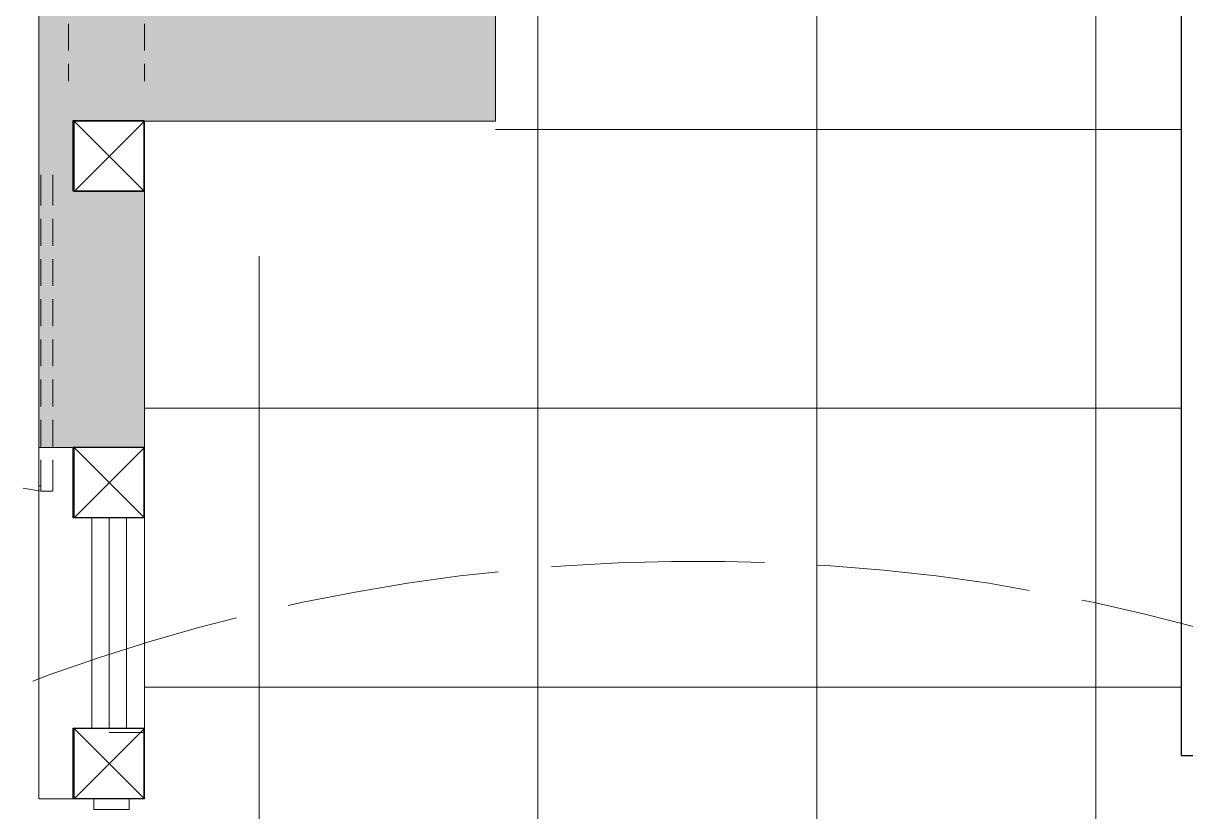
# Model space of a CAD drawing. Header units: millimetres. Extents: x -5841 to 140562, y 1006 to 102310.
# Drawn here: x 102444 to 105752, y 12008 to 14253 of the extents above; entities that cross this region are included whole.
import ezdxf

# ---------------------------------------------------------------- set-up
doc = ezdxf.new("R2010")
doc.units = ezdxf.units.MM
doc.header["$LTSCALE"] = 10
doc.layers.add('PDF18_0', color=7, linetype='Continuous')
doc.layers.add('PDF18_KD - WALL - LOADBEARING', color=253, linetype='Continuous', true_color=0xc0ab87)
picture_1 = doc.add_image_def('image10.png', size_in_pixel=(64, 64))
picture_2 = doc.add_image_def('image18.png', size_in_pixel=(64, 64))
picture_3 = doc.add_image_def('image20.png', size_in_pixel=(64, 64))

msp = doc.modelspace()

# ---------------------------------------------------------------- linework, layer by layer
at = {"layer": 'PDF18_0', "lineweight": 25}
msp.add_lwpolyline([(105738.1, 12168.2), (108737.3, 12168.2), (108737.3, 17167.6), (105738.1, 17167.6)], close=True, dxfattribs=at)
at = {"layer": 'PDF18_0', "lineweight": 0}
for points in [[(103488.1, 15799.2), (103787.6, 15799.2), (103787.6, 13973.7)], [(102588.5, 13773.6), (102788.6, 13973.7), (102788.6, 12157.6), (102788.6, 13973.7), (103787.6, 13973.7), (102788.6, 13973.7), (102788.6, 13044.5), (102488, 13044.5), (102488, 14293.3), (102787.5, 14293.3)], [(102588.5, 12244.4), (102788.6, 12044.4), (102488, 12044.4), (102488, 14198)], [(102788.6, 13773.6), (102588.5, 13973.7)], [(102588.5, 12844.4), (102788.6, 13044.5), (102488, 13044.5)], [(102588.5, 13044.5), (102788.6, 12844.4)], [(102638.3, 12244.4), (102638.3, 12844.4)], [(102688, 12244.4), (102688, 12844.4)], [(102737.8, 12244.4), (102737.8, 12844.4)], [(102588.5, 12044.4), (102788.6, 12244.4)], [(105738.1, 12168.2), (108737.3, 12168.2)], [(102745.2, 12044.4), (102745.2, 12014.7), (102644.6, 12014.7), (102644.6, 12044.4)]]:
    msp.add_lwpolyline(points, dxfattribs=at)
at = {"layer": 'PDF18_0', "color": 252, "lineweight": 0, "true_color": 0x939598}
for points in [[(102572.7, 14250.9), (102572.7, 14174.7)], [(102788.6, 14174.7), (102788.6, 14250.9)], [(102572.7, 14136.6), (102572.7, 14087.9)], [(102788.6, 14087.9), (102788.6, 14136.6)], [(102528.2, 12920.6), (102493.3, 12920.6), (102443.5, 12929.1), (102493.3, 12920.6), (102493.3, 13009.5), (102493.3, 12920.6)], [(102688, 12233.8), (102788.6, 12233.8)]]:
    msp.add_lwpolyline(points, dxfattribs=at)
at = {"layer": 'PDF18_0', "lineweight": 0}
for points in [[(102788.6, 13773.6), (102788.6, 13973.7), (102588.5, 13973.7), (102588.5, 13773.6)], [(102588.5, 13044.5), (102788.6, 13044.5), (102788.6, 12844.4), (102588.5, 12844.4)], [(102788.6, 12044.4), (102788.6, 12244.4), (102588.5, 12244.4), (102588.5, 12044.4)]]:
    msp.add_lwpolyline(points, close=True, dxfattribs=at)
at = {"layer": 'PDF18_0', "color": 252, "lineweight": 0, "true_color": 0x939598}
for points in [[(102493.3, 13821.3), (102493.3, 13733.4)], [(102528.2, 13733.4), (102528.2, 13821.3)], [(102493.3, 13695.3), (102493.3, 13619.1)], [(102528.2, 13619.1), (102528.2, 13695.3)], [(102493.3, 13581), (102493.3, 13504.8)], [(102528.2, 13504.8), (102528.2, 13581)], [(102493.3, 13466.7), (102493.3, 13390.5)], [(102528.2, 13390.5), (102528.2, 13466.7)], [(102493.3, 13352.4), (102493.3, 13276.2)], [(102528.2, 13276.2), (102528.2, 13352.4)], [(102493.3, 13238.1), (102493.3, 13161.9)], [(102528.2, 13161.9), (102528.2, 13238.1)], [(102493.3, 13123.8), (102493.3, 13047.6)], [(102528.2, 13047.6), (102528.2, 13123.8)], [(102528.2, 12920.6), (102528.2, 13009.5)]]:
    msp.add_lwpolyline(points, close=True, dxfattribs=at)
at = {"layer": 'PDF18_0', "color": 1, "lineweight": 0}
msp.add_lwpolyline([(102488, 12935.5), (102493.3, 12935.5)], dxfattribs=at)
at = {"layer": 'PDF18_0', "color": 6, "lineweight": 0}
for points in [[(104552.8, 12717.4), (104439.5, 12720.6), (104288.2, 12720.6), (104136.8, 12716.4), (103986.6, 12707.9), (103946.3, 12704.7)], [(105306.3, 12638.1), (105190.9, 12658.2), (105041.7, 12679.3), (104891.4, 12695.2), (104741.1, 12707.9), (104704.1, 12710)], [(103796.1, 12691), (103686, 12679.3), (103536.8, 12658.2), (103387.6, 12632.8), (103239.4, 12604.2), (103197.1, 12594.7)], [(106041.8, 12455), (105926.4, 12492), (105781.4, 12533.3), (105635.4, 12570.3), (105487.2, 12604.2), (105455.5, 12610.6)], [(103050, 12559.8), (102946.2, 12533.3), (102801.3, 12492), (102657.3, 12446.5), (102514.5, 12396.8), (102471.1, 12379.8)]]:
    msp.add_lwpolyline(points, dxfattribs=at)
at = {"layer": 'PDF18_KD - WALL - LOADBEARING', "color": 251, "lineweight": 0, "true_color": 0x636466}
for points in [[(103908.2, 7874.6), (103908.2, 22008.3)], [(104702, 7874.6), (104702, 22008.3)], [(105495.7, 7874.6), (105495.7, 22008.3)], [(103787.6, 13950.4), (105738.1, 13950.4)], [(103114.5, 7874.6), (103114.5, 13589.5)], [(102788.6, 13156.6), (105738.1, 13156.6)], [(102788.6, 12362.9), (105738.1, 12362.9)]]:
    msp.add_lwpolyline(points, dxfattribs=at)
at = {"layer": 'PDF18_KD - WALL - LOADBEARING', "color": 30, "true_color": 0xf26722, "transparency": 33554559}
for points in [[(103787.6, 14293.3), (102488, 14293.3), (103787.6, 13973.7)], [(102488, 14293.3), (103787.6, 13973.7), (102488, 13973.7)], [(102488, 13973.7), (102588.5, 13973.7), (102588.5, 13973.7)], [(102588.5, 13973.7), (102588.5, 13973.7), (102488, 13973.7)], [(102588.5, 13973.7), (102488, 13973.7), (102588.5, 13773.6)], [(102488, 13973.7), (102588.5, 13773.6), (102488, 13773.6)], [(102588.5, 13973.7), (103787.6, 13973.7), (103787.6, 13973.7)], [(102788.6, 13773.6), (102488, 13773.6), (102788.6, 13044.5)], [(102488, 13773.6), (102788.6, 13044.5), (102488, 13044.5)]]:
    msp.add_solid(points, dxfattribs=at)

# ---------------------------------------------------------------- pictures from other files: only their frames are drawn
at = {"layer": 'PDF18_KD - WALL - LOADBEARING', "color": 40, "true_color": 0xf8d731}
image = msp.add_image(picture_1, insert=(102786.8, 13774.2), size_in_units=(201.1, 201.1), rotation=90, dxfattribs=at)
image.dxf.flags = 15
image = msp.add_image(picture_3, insert=(102786.8, 12845), size_in_units=(201.1, 201.1), rotation=90, dxfattribs=at)
image.dxf.flags = 15
image = msp.add_image(picture_2, insert=(102786.8, 12044.9), size_in_units=(201.1, 201.1), rotation=90, dxfattribs=at)
image.dxf.flags = 15

doc.saveas('drawing.dxf')
